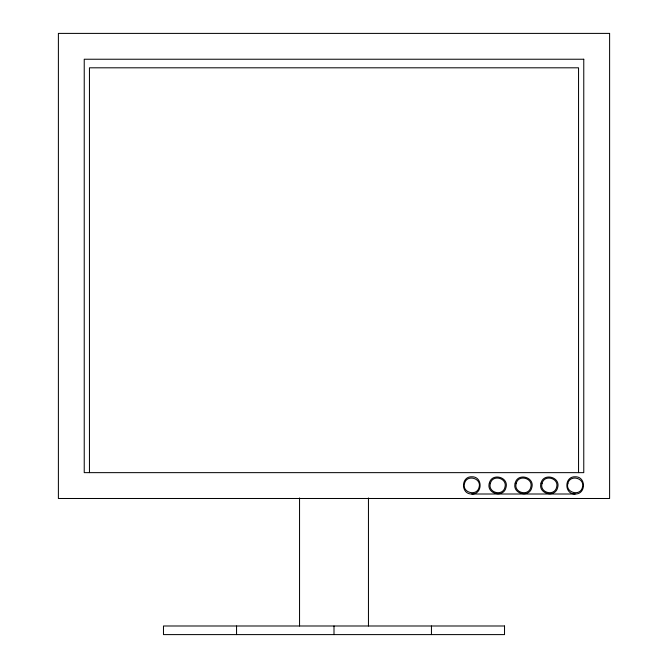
<?xml version="1.0" encoding="UTF-8"?>
<svg xmlns="http://www.w3.org/2000/svg" width="668" height="668" viewBox="0 0 668 668"><rect width="100%" height="100%" fill="white"/><g stroke="black" fill="none" stroke-linecap="round" stroke-linejoin="round"><path stroke-width="1" d="M471.8 494.003C482.864 494.42 482.864 476.351 471.8 476.777C460.736 476.351 460.736 494.42 471.8 494.003L575.156 494.003C586.22 494.42 586.22 476.351 575.156 476.777C564.093 476.351 564.093 494.42 575.156 494.003M578.546 472.643L578.546 67.81L89.454 67.81L89.454 472.643M431.445 625.991L431.445 634.6M368.452 497.936L368.452 625.991M334 625.991L334 634.6M299.548 497.936L299.548 625.991M236.555 625.991L236.555 634.6M464.536 483.44C461.68 492.683 476.927 496.767 479.073 487.331C481.929 478.088 466.681 474.004 464.536 483.44M489.318 483.156C486.053 493.735 503.497 498.411 505.96 487.615C509.225 477.035 491.782 472.36 489.318 483.156M490.37 483.44C487.515 492.683 502.762 496.767 504.908 487.331C507.764 478.088 492.516 474.004 490.37 483.44M515.162 483.156C511.888 493.735 529.34 498.411 531.795 487.615C535.068 477.035 517.616 472.36 515.162 483.156M516.205 483.44C513.35 492.683 528.597 496.767 530.751 487.331C533.607 478.088 518.36 474.004 516.205 483.44M540.996 483.156C537.732 493.735 555.175 498.411 557.638 487.615C560.903 477.035 543.46 472.36 540.996 483.156M542.049 483.44C539.193 492.683 554.44 496.767 556.586 487.331C559.442 478.088 544.195 474.004 542.049 483.44M567.884 483.44C565.028 492.683 580.275 496.767 582.421 487.331C585.277 478.088 570.029 474.004 567.884 483.44M609.608 33.4L58.392 33.4L58.392 498.487L609.608 498.487L609.608 33.4M583.765 59.235L84.235 59.235L84.235 472.643L583.765 472.643L583.765 59.235M504.524 625.991L163.476 625.991L163.476 634.6L504.524 634.6L504.524 625.991"/></g></svg>
